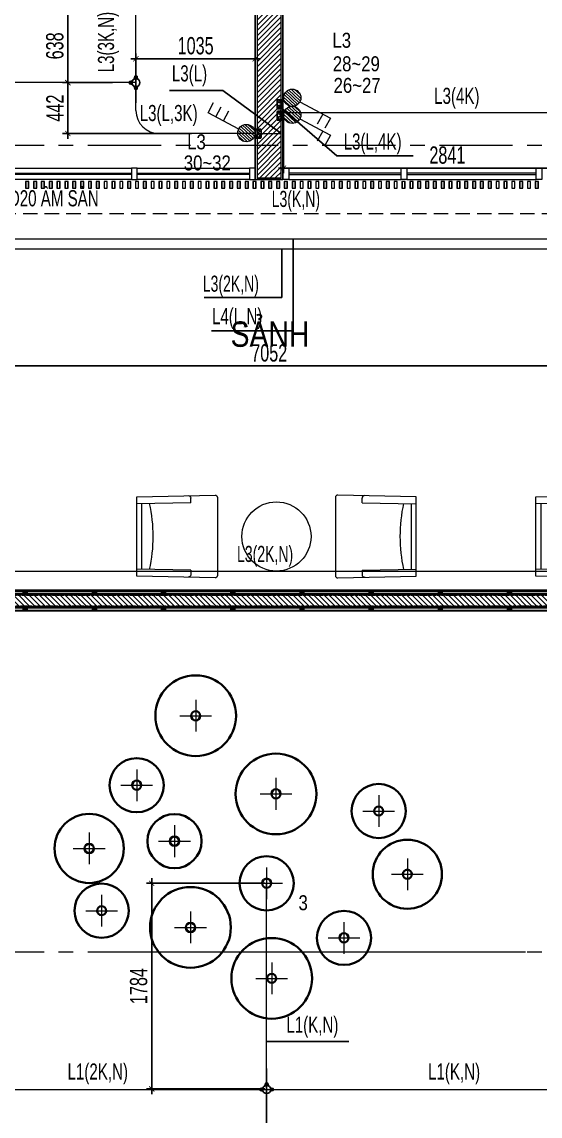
# Model space of a CAD drawing. Header units: millimetres. Extents: x -343543 to 400519, y -115663 to 104219.
# Drawn here: x -72811 to -68316, y -48426 to -38931 of the extents above; entities that cross this region are included whole.
import ezdxf
from ezdxf.xclip import XClip

# ---------------------------------------------------------------- set-up
doc = ezdxf.new("R2010")
doc.units = ezdxf.units.MM
doc.header["$XCLIPFRAME"] = 0
for name, pattern in [("$0$02'TUONG Xay$0$HIDDEN", [0.375, 0.25, -0.125]), ('HIDDEN2', [0.1875, 0.125, -0.0625]), ('XREF MAT BANG TUONG XAY$0$01.Xref _MB T2-Mai$0$HIDDEN', [9.525, 6.35, -3.175]), ('XREF MAT BANG TUONG XAY$0$CENTER', [50.8, 31.75, -6.35, 6.35, -6.35]), ('XREF MAT BANG TUONG XAY$0$HIDDEN', [0.375, 0.25, -0.125])]:
    doc.linetypes.add(name, pattern=pattern)
doc.layers.get('0').update_dxf_attribs({"color": 231, "lineweight": 0})
doc.layers.get('DefPoints').update_dxf_attribs({"color": 191})
for name, color, linetype in [('0-----E-Lighting', 2, 'Continuous'), ('Gen Điện', 6, 'Continuous'), ('INNO-GIOTHAI', 20, 'Continuous'), ('XREF MAT BANG TUONG XAY$0$A-FNSH', 8, 'Continuous'), ('XREF MAT BANG TUONG XAY$0$A-FURN', 8, 'Continuous'), ('XREF MAT BANG TUONG XAY$0$A-HIDD', 8, 'XREF MAT BANG TUONG XAY$0$HIDDEN'), ('XREF MAT BANG TUONG XAY$0$A-PATT', 8, 'Continuous'), ('đế âm', 1, 'Continuous'), ('ống ghen', 6, 'Continuous')]:
    doc.layers.add(name, color=color, linetype=linetype)
for name, color, linetype, lineweight in [('03. Xref_KyHieuChieuSang$0$1-INNO-E-Lighting', 3, 'Continuous', 5), ('A-PATT', 252, 'Continuous', 9), ('A-SYMBOLS', 10, 'Continuous', 13), ('A-TEXT-INFO', 50, 'Continuous', 35), ('ICC-Text', 3, 'Continuous', 25), ('SME-E-COND-LTG', 51, 'Continuous', 18), ('SME-E-LTG-DIM', 55, 'Continuous', 18), ('SME-E-LTG-NOTE', 54, 'Continuous', 18), ('SME-E-LTG-TEXT', 53, 'Continuous', 18), ('TEXT DIEN', 3, 'Continuous', 18), ('XREF MAT BANG TUONG XAY$0$$1$A-TEXT', 8, 'Continuous', 25), ('XREF MAT BANG TUONG XAY$0$01.Xref _MB T1$0$A-WALL-INT', 8, 'Continuous', 9), ('XREF MAT BANG TUONG XAY$0$01.Xref _MB T2-Mai$0$$0$A-DOOR', 8, 'Continuous', 9), ('XREF MAT BANG TUONG XAY$0$01.Xref _MB T2-Mai$0$A-HIDD', 8, 'XREF MAT BANG TUONG XAY$0$01.Xref _MB T2-Mai$0$HIDDEN', 9), ('XREF MAT BANG TUONG XAY$0$A-GRID', 8, 'XREF MAT BANG TUONG XAY$0$CENTER', 15), ('XREF MAT BANG TUONG XAY$0$A-WALL-INT', 8, 'Continuous', 9)]:
    doc.layers.add(name, color=color, linetype=linetype, lineweight=lineweight)
doc.styles.add('Arial', font='arial.ttf', dxfattribs={"width": 0.8})
doc.styles.add('ROMANS1', font='vntimeh.shx', dxfattribs={"width": 0.8, "bigfont": 'bigfont.shx'})
doc.styles.add('SM-DIMTEXT', font='SME.shx', dxfattribs={"width": 0.7})
doc.styles.add('SME-TEXT', font='sme.shx', dxfattribs={"width": 0.7})
doc.styles.add('XREF MAT BANG TUONG XAY$0$Arial', font='arial.ttf', dxfattribs={"width": 0.8})
doc.dimstyles.new('SDIM-75', dxfattribs={"dimscale": 75, "dimtxt": 2, "dimasz": 0.6, "dimexe": 0.6, "dimexo": 0.2, "dimgap": 0.5, "dimtad": 1, "dimdec": 0, "dimzin": 12, "dimtxsty": 'SM-DIMTEXT', "dimblk": 'ARCHTICK', "dimcen": 0.12, "dimdle": 0.6, "dimclrd": 7, "dimclre": 8, "dimadec": 0, "dimazin": 3, "dimtfac": 2, "dimtdec": 0, "dimtix": 1, "dimtmove": 1, "dimatfit": 3, "dimfxl": 1, "dimtzin": 0, "dimarcsym": 1})

# ---------------------------------------------------------------- blocks, each defined once
blk = doc.blocks.new('XREF MAT BANG TUONG XAY$0$xref_IKIGAI_Cot')
at = {"layer": 'XREF MAT BANG TUONG XAY$0$A-GRID', "color": 8, "ltscale": 20}
for points in [[(-2907.5, -40000), (42750, -40000)], [(-2907.5, -44000), (42750, -44000)], [(-2907.5, -47000), (42750, -47000)]]:
    blk.add_lwpolyline(points, dxfattribs=at)
blk = doc.blocks.new('XREF MAT BANG TUONG XAY$0$NDFGNBV')
at = {"layer": 'XREF MAT BANG TUONG XAY$0$01.Xref _MB T1$0$A-WALL-INT', "color": 8}
blk.add_lwpolyline([(-20, -10), (20, -10), (20, 10), (-20, 10)], close=True, dxfattribs=at)
for points in [[(-20, 10), (20, -10)], [(20, 10), (-20, -10)]]:
    blk.add_lwpolyline(points, dxfattribs=at)
blk = doc.blocks.new('XREF MAT BANG TUONG XAY$0$nnnbvnfg')
at = {"layer": 'XREF MAT BANG TUONG XAY$0$01.Xref _MB T1$0$A-WALL-INT', "color": 8}
for points in [[(-14, -30), (14, -30), (14, 30), (-14, 30)], [(-12, -28), (12, -28), (12, 28), (-12, 28)]]:
    blk.add_lwpolyline(points, close=True, dxfattribs=at)
blk = doc.blocks.new('*U259')
at = {"layer": 'XREF MAT BANG TUONG XAY$0$A-PATT'}
h = blk.add_hatch(dxfattribs=at)
h.set_pattern_fill('ANSI31', color=8, scale=10)
h.set_pattern_definition([(45, (45121.79, -11293.564), (-22.45064, 22.45064), [])])
h.paths.add_polyline_path([(-38.7, 47.5), (9636.3, 47.5), (9636.3, -162.5), (-38.7, -162.5)])
at = {"layer": 'XREF MAT BANG TUONG XAY$0$A-WALL-INT', "color": 8}
blk.add_lwpolyline([(-38.7, 47.5), (9636.3, 47.5), (9636.3, -162.5), (-38.7, -162.5)], close=True, dxfattribs=at)
blk = doc.blocks.new('*U261')
at = {"layer": 'XREF MAT BANG TUONG XAY$0$A-PATT'}
h = blk.add_hatch(dxfattribs=at)
h.set_pattern_fill('ANSI31', color=8, scale=10)
h.set_pattern_definition([(45, (43286.782, -11178.564), (-22.45064, 22.45064), [])])
h.paths.add_polyline_path([(-38.7, 47.5), (7801.3, 47.5), (7801.3, -47.5), (-38.7, -47.5)])
at = {"layer": 'XREF MAT BANG TUONG XAY$0$A-WALL-INT', "color": 8}
blk.add_lwpolyline([(-38.7, 47.5), (7801.3, 47.5), (7801.3, -47.5), (-38.7, -47.5)], close=True, dxfattribs=at)
blk = doc.blocks.new('XREF MAT BANG NOI THAT$0$YLD.Studio-05-90')
at = {"color": 8}
for p, q in [((-292.8, 231.4), (-284.3, 700)), ((291.6, 231.4), (284.2, 700)), ((-285, 658.6), (284.9, 658.6)), ((-292.8, 231.4), (-333.4, 231.4)), ((291.6, 231.4), (332.2, 231.4))]:
    blk.add_line(p, q, dxfattribs=at)
blk.add_lwpolyline([(-339.5, 0), (339.5, 0, 0.420818), (359.5, 20.4), (344.2, 700), (-344.3, 700), (-359.5, 20.4, 0.420818)], format="xyb", close=True, dxfattribs=at)
for centre, radius, start, end in [((0, 1879.6), 1319.6, 257.47248, 282.51524), ((-332.2, 253.5), 22.1, 178.8252, 267.01087), ((331, 253.5), 22.1, 272.98913, 1.1748)]:
    blk.add_arc(centre, radius, start, end, dxfattribs=at)
blk = doc.blocks.new('XREF MAT BANG NOI THAT')
at = {"color": 8}
blk.add_circle((20063.4, -43396.1), 300, dxfattribs=at)
at = {"color": 8, "xscale": -1.000000000000001, "rotation": 90}
for p in [(19551.8, -43396.1), (23014.4, -43396.1)]:
    blk.add_blockref('XREF MAT BANG NOI THAT$0$YLD.Studio-05-90', p, dxfattribs=at)
at = {"color": 8, "rotation": 270}
blk.add_blockref('XREF MAT BANG NOI THAT$0$YLD.Studio-05-90', (20574.9, -43396.1), dxfattribs=at)
blk = doc.blocks.new('01.Xref _MB T1')
at = {"layer": 'XREF MAT BANG TUONG XAY$0$01.Xref _MB T1$0$A-WALL-INT', "color": 8}
for points in [[(16064.9994, -43870.00001), (23934.99202, -43870.00001), (23934.99202, -43861.00001), (16064.9994, -43861.00001)], [(16064.9994, -44035.00001), (23934.99202, -44035.00001), (23934.99202, -44044.00001), (16064.9994, -44044.00001)]]:
    blk.add_lwpolyline(points, close=True, dxfattribs=at)
at = {"layer": 'XREF MAT BANG TUONG XAY$0$01.Xref _MB T2-Mai$0$$0$A-DOOR', "color": 8}
for points in [[(17684.99078, -40200.00001), (18804.99078, -40200.00001), (18804.99078, -40300.00001), (17684.99078, -40300.00001)], [(17684.99078, -40245.00001), (18804.99078, -40245.00001), (18804.99078, -40255.00001), (17684.99078, -40255.00001)], [(18804.99078, -40300.00001), (18854.99078, -40300.00001), (18854.99078, -40200.00001), (18804.99078, -40200.00001)], [(18854.99078, -40200.00001), (19829.99048, -40200.00001), (19829.99048, -40300.00001), (18854.99078, -40300.00001)], [(18854.99078, -40245.00001), (19829.99048, -40245.00001), (19829.99048, -40255.00001), (18854.99078, -40255.00001)], [(19829.99048, -40300.00001), (19879.99048, -40300.00001), (19879.99048, -40200.00001), (19829.99048, -40200.00001)], [(20169.99048, -40300.00001), (20119.99048, -40300.00001), (20119.99048, -40200.00001), (20169.99048, -40200.00001)], [(21144.99017, -40200.00001), (20169.99048, -40200.00001), (20169.99048, -40300.00001), (21144.99017, -40300.00001)], [(21144.99017, -40245.00001), (20169.99048, -40245.00001), (20169.99048, -40255.00001), (21144.99017, -40255.00001)], [(21194.99017, -40300.00001), (21144.99017, -40300.00001), (21144.99017, -40200.00001), (21194.99017, -40200.00001)], [(22314.99017, -40200.00001), (21194.99017, -40200.00001), (21194.99017, -40300.00001), (22314.99017, -40300.00001)], [(22314.99017, -40245.00001), (21194.99017, -40245.00001), (21194.99017, -40255.00001), (22314.99017, -40255.00001)], [(22364.99017, -40300.00001), (22314.99017, -40300.00001), (22314.99017, -40200.00001), (22364.99017, -40200.00001)]]:
    blk.add_lwpolyline(points, close=True, dxfattribs=at)
at = {"layer": 'XREF MAT BANG TUONG XAY$0$01.Xref _MB T2-Mai$0$A-HIDD', "color": 8, "ltscale": 500}
blk.add_lwpolyline([(0.00011, -47000.00005), (39999.99073, -47000.00005), (39999.99073, -30600.00246), (0.00011, -30600.00246)], close=True, dxfattribs=at)
at = {"layer": 'XREF MAT BANG TUONG XAY$0$A-FNSH', "color": 8}
blk.add_lwpolyline([(20119.99048, -40300.00001), (19879.99048, -40300.00001), (19879.99048, -30594.9999), (20119.99047, -30594.9999)], close=True, dxfattribs=at)
at = {"layer": 'XREF MAT BANG TUONG XAY$0$A-FURN', "color": 8}
blk.add_lwpolyline([(16064.9994, -44015.00001), (23934.99202, -44015.00001), (23934.99202, -43890.00001), (16064.9994, -43890.00001)], close=True, dxfattribs=at)
at = {"layer": 'XREF MAT BANG TUONG XAY$0$A-HIDD', "color": 8, "ltscale": 100}
blk.add_lwpolyline([(16079.9994, -44000.00001), (23919.99202, -44000.00001), (23919.99202, -43905.00001), (16079.9994, -43905.00001)], close=True, dxfattribs=at)
at = {"color": 8}
ref = blk.add_blockref('XREF MAT BANG TUONG XAY$0$xref_IKIGAI_Cot', (-0.00927, -0.00001), dxfattribs=at)
XClip(ref).set_block_clipping_path([(-5181.1494167775, -58156.1251844964), (44638.3275875031, -24933.2650512661)])
at = {"layer": 'XREF MAT BANG TUONG XAY$0$A-FURN', "color": 8, "xscale": -1, "rotation": 270}
blk.add_blockref('*U259', (20057.49048, -40246.30159), dxfattribs=at)
at = {"layer": 'XREF MAT BANG TUONG XAY$0$A-FURN', "color": 8}
for name, p in [('XREF MAT BANG TUONG XAY$0$nnnbvnfg', (17901.99078, -40345.00001)), ('XREF MAT BANG TUONG XAY$0$nnnbvnfg', (17969.99078, -40345.00001)), ('XREF MAT BANG TUONG XAY$0$nnnbvnfg', (18037.99078, -40345.00001)), ('XREF MAT BANG TUONG XAY$0$nnnbvnfg', (18105.99078, -40345.00001)), ('XREF MAT BANG TUONG XAY$0$nnnbvnfg', (18173.99078, -40345.00001)), ('XREF MAT BANG TUONG XAY$0$nnnbvnfg', (18241.99078, -40345.00001)), ('XREF MAT BANG TUONG XAY$0$nnnbvnfg', (18309.99078, -40345.00001)), ('XREF MAT BANG TUONG XAY$0$nnnbvnfg', (18377.99078, -40345.00001)), ('XREF MAT BANG TUONG XAY$0$nnnbvnfg', (18445.99078, -40345.00001)), ('XREF MAT BANG TUONG XAY$0$nnnbvnfg', (18513.99078, -40345.00001)), ('XREF MAT BANG TUONG XAY$0$nnnbvnfg', (18581.99078, -40345.00001)), ('XREF MAT BANG TUONG XAY$0$nnnbvnfg', (18649.99078, -40345.00001)), ('XREF MAT BANG TUONG XAY$0$nnnbvnfg', (18717.99078, -40345.00001)), ('XREF MAT BANG TUONG XAY$0$nnnbvnfg', (18785.99078, -40345.00001)), ('XREF MAT BANG TUONG XAY$0$nnnbvnfg', (18853.99078, -40345.00001)), ('XREF MAT BANG TUONG XAY$0$nnnbvnfg', (18921.99078, -40345.00001)), ('XREF MAT BANG TUONG XAY$0$nnnbvnfg', (18989.99078, -40345.00001)), ('XREF MAT BANG TUONG XAY$0$nnnbvnfg', (19057.99078, -40345.00001)), ('XREF MAT BANG TUONG XAY$0$nnnbvnfg', (19125.99078, -40345.00001)), ('XREF MAT BANG TUONG XAY$0$nnnbvnfg', (19193.99078, -40345.00001)), ('XREF MAT BANG TUONG XAY$0$nnnbvnfg', (19261.99078, -40345.00001)), ('XREF MAT BANG TUONG XAY$0$nnnbvnfg', (19329.99078, -40345.00001)), ('XREF MAT BANG TUONG XAY$0$nnnbvnfg', (19397.99078, -40345.00001)), ('XREF MAT BANG TUONG XAY$0$nnnbvnfg', (19465.99078, -40345.00001)), ('XREF MAT BANG TUONG XAY$0$nnnbvnfg', (19533.99078, -40345.00001)), ('XREF MAT BANG TUONG XAY$0$nnnbvnfg', (19533.99078, -40345.00001)), ('XREF MAT BANG TUONG XAY$0$nnnbvnfg', (19601.99078, -40345.00001)), ('XREF MAT BANG TUONG XAY$0$nnnbvnfg', (19669.99078, -40345.00001)), ('XREF MAT BANG TUONG XAY$0$nnnbvnfg', (19737.99078, -40345.00001)), ('XREF MAT BANG TUONG XAY$0$nnnbvnfg', (19805.99078, -40345.00001)), ('XREF MAT BANG TUONG XAY$0$nnnbvnfg', (19873.99078, -40345.00001)), ('XREF MAT BANG TUONG XAY$0$nnnbvnfg', (19941.99078, -40345.00001)), ('XREF MAT BANG TUONG XAY$0$nnnbvnfg', (20009.99078, -40345.00001)), ('XREF MAT BANG TUONG XAY$0$nnnbvnfg', (20077.99078, -40345.00001)), ('XREF MAT BANG TUONG XAY$0$nnnbvnfg', (20145.99078, -40345.00001)), ('XREF MAT BANG TUONG XAY$0$nnnbvnfg', (20213.99078, -40345.00001)), ('XREF MAT BANG TUONG XAY$0$nnnbvnfg', (20281.99078, -40345.00001)), ('XREF MAT BANG TUONG XAY$0$nnnbvnfg', (20349.99078, -40345.00001)), ('XREF MAT BANG TUONG XAY$0$nnnbvnfg', (20417.99078, -40345.00001)), ('XREF MAT BANG TUONG XAY$0$nnnbvnfg', (20485.99078, -40345.00001)), ('XREF MAT BANG TUONG XAY$0$nnnbvnfg', (20553.99078, -40345.00001)), ('XREF MAT BANG TUONG XAY$0$nnnbvnfg', (20621.99078, -40345.00001)), ('XREF MAT BANG TUONG XAY$0$nnnbvnfg', (20689.99078, -40345.00001)), ('XREF MAT BANG TUONG XAY$0$nnnbvnfg', (20757.99078, -40345.00001)), ('XREF MAT BANG TUONG XAY$0$nnnbvnfg', (20825.99078, -40345.00001)), ('XREF MAT BANG TUONG XAY$0$nnnbvnfg', (20893.99078, -40345.00001)), ('XREF MAT BANG TUONG XAY$0$nnnbvnfg', (20961.99078, -40345.00001)), ('XREF MAT BANG TUONG XAY$0$nnnbvnfg', (21029.99078, -40345.00001)), ('XREF MAT BANG TUONG XAY$0$nnnbvnfg', (21097.99078, -40345.00001)), ('XREF MAT BANG TUONG XAY$0$nnnbvnfg', (21165.99078, -40345.00001)), ('XREF MAT BANG TUONG XAY$0$nnnbvnfg', (21233.99078, -40345.00001)), ('XREF MAT BANG TUONG XAY$0$nnnbvnfg', (21301.99078, -40345.00001)), ('XREF MAT BANG TUONG XAY$0$nnnbvnfg', (21301.99078, -40345.00001)), ('XREF MAT BANG TUONG XAY$0$nnnbvnfg', (21369.99078, -40345.00001)), ('XREF MAT BANG TUONG XAY$0$nnnbvnfg', (21437.99078, -40345.00001)), ('XREF MAT BANG TUONG XAY$0$nnnbvnfg', (21505.99078, -40345.00001)), ('XREF MAT BANG TUONG XAY$0$nnnbvnfg', (21573.99078, -40345.00001)), ('XREF MAT BANG TUONG XAY$0$nnnbvnfg', (21641.99078, -40345.00001)), ('XREF MAT BANG TUONG XAY$0$nnnbvnfg', (21709.99078, -40345.00001)), ('XREF MAT BANG TUONG XAY$0$nnnbvnfg', (21777.99078, -40345.00001)), ('XREF MAT BANG TUONG XAY$0$nnnbvnfg', (21845.99078, -40345.00001)), ('XREF MAT BANG TUONG XAY$0$nnnbvnfg', (21913.99078, -40345.00001)), ('XREF MAT BANG TUONG XAY$0$nnnbvnfg', (21981.99078, -40345.00001)), ('XREF MAT BANG TUONG XAY$0$nnnbvnfg', (22049.99078, -40345.00001)), ('XREF MAT BANG TUONG XAY$0$nnnbvnfg', (22117.99078, -40345.00001)), ('XREF MAT BANG TUONG XAY$0$nnnbvnfg', (22185.99078, -40345.00001)), ('XREF MAT BANG TUONG XAY$0$nnnbvnfg', (22253.99078, -40345.00001)), ('XREF MAT BANG TUONG XAY$0$nnnbvnfg', (22321.99078, -40345.00001)), ('XREF MAT BANG TUONG XAY$0$NDFGNBV', (17884.9994, -43880.00001)), ('XREF MAT BANG TUONG XAY$0$NDFGNBV', (18484.9994, -43880.00001)), ('XREF MAT BANG TUONG XAY$0$NDFGNBV', (19084.9994, -43880.00001)), ('XREF MAT BANG TUONG XAY$0$NDFGNBV', (19684.9994, -43880.00001)), ('XREF MAT BANG TUONG XAY$0$NDFGNBV', (20284.9994, -43880.00001)), ('XREF MAT BANG TUONG XAY$0$NDFGNBV', (20884.9994, -43880.00001)), ('XREF MAT BANG TUONG XAY$0$NDFGNBV', (21484.9994, -43880.00001)), ('XREF MAT BANG TUONG XAY$0$NDFGNBV', (22084.9994, -43880.00001)), ('XREF MAT BANG TUONG XAY$0$NDFGNBV', (17884.9994, -44025.00001)), ('XREF MAT BANG TUONG XAY$0$NDFGNBV', (18484.9994, -44025.00001)), ('XREF MAT BANG TUONG XAY$0$NDFGNBV', (19084.9994, -44025.00001)), ('XREF MAT BANG TUONG XAY$0$NDFGNBV', (19684.9994, -44025.00001)), ('XREF MAT BANG TUONG XAY$0$NDFGNBV', (20284.9994, -44025.00001)), ('XREF MAT BANG TUONG XAY$0$NDFGNBV', (20884.9994, -44025.00001)), ('XREF MAT BANG TUONG XAY$0$NDFGNBV', (21484.9994, -44025.00001)), ('XREF MAT BANG TUONG XAY$0$NDFGNBV', (22084.9994, -44025.00001))]:
    blk.add_blockref(name, p, dxfattribs=at)
at = {"layer": 'XREF MAT BANG TUONG XAY$0$A-FURN', "color": 8, "xscale": -1}
blk.add_blockref('*U261', (23881.29371, -43952.50001), dxfattribs=at)
at = {"layer": 'XREF MAT BANG TUONG XAY$0$$1$A-TEXT', "color": 8, "style": 'XREF MAT BANG TUONG XAY$0$Arial', "width": 0.8}
blk.add_text('SẢNH', height=220, dxfattribs=at).set_placement((19665.99568, -41750.49855))
at = {"layer": 'A-PATT', "color": 8}
blk.add_blockref('XREF MAT BANG NOI THAT', (0, 0), dxfattribs=at)
blk = doc.blocks.new('DenChumSanh')
at = {"layer": 'A-PATT'}
for p, q in [((19363.2, -44814), (19363.2, -45089.6)), ((19225.4, -44951.8), (19501, -44951.8)), ((18851.4, -45416.7), (18851.4, -45692.2)), ((18713.6, -45554.4), (18989.2, -45554.4)), ((20059.6, -45491.8), (20059.6, -45767.4)), ((19921.8, -45629.6), (20197.4, -45629.6)), ((20950.5, -45640.4), (20950.5, -45916)), ((20812.7, -45778.2), (21088.3, -45778.2)), ((19179.4, -45901.9), (19179.4, -46177.5)), ((18439.2, -45965.3), (18439.2, -46240.8)), ((19041.6, -46039.7), (19317.2, -46039.7)), ((18301.4, -46103), (18576.9, -46103)), ((21199, -46189.3), (21199, -46464.9)), ((19978.7, -46267.4), (19978.7, -46542.9)), ((21061.2, -46327.1), (21336.7, -46327.1)), ((19840.9, -46405.1), (20116.5, -46405.1)), ((18547.2, -46505.6), (18547.2, -46781.2)), ((18409.4, -46643.4), (18684.9, -46643.4)), ((19317.9, -46650.6), (19317.9, -46926.2)), ((19180.2, -46788.4), (19455.7, -46788.4)), ((20649.4, -46741.5), (20649.4, -47017.1)), ((20511.6, -46879.3), (20787.2, -46879.3)), ((20022.3, -47092.6), (20022.3, -47368.2)), ((19884.5, -47230.4), (20160, -47230.4))]:
    blk.add_line(p, q, dxfattribs=at)
at = {"layer": 'A-TEXT-INFO'}
for centre, radius in [((19363.2, -44951.8), 350), ((19363.2, -44951.8), 40), ((20059.6, -45629.6), 350), ((18851.4, -45554.4), 235), ((18851.4, -45554.4), 40), ((20950.5, -45778.2), 235), ((20059.6, -45629.6), 40), ((20950.5, -45778.2), 40), ((18439.2, -46103), 300), ((19179.4, -46039.7), 235), ((19179.4, -46039.7), 40), ((21199, -46327.1), 300), ((18439.2, -46103), 40), ((19978.7, -46405.1), 235), ((21199, -46327.1), 40), ((18547.2, -46643.4), 235), ((19978.7, -46405.1), 40), ((19317.9, -46788.4), 350), ((18547.2, -46643.4), 40), ((20649.4, -46879.3), 235), ((19317.9, -46788.4), 40), ((20022.3, -47230.4), 350), ((20649.4, -46879.3), 40), ((20022.3, -47230.4), 40)]:
    blk.add_circle(centre, radius, dxfattribs=at)
blk = doc.blocks.new('A$C0707c3b3')
at = {"layer": 'A-TEXT-INFO'}
blk.add_blockref('DenChumSanh', (-31455, 30750), dxfattribs=at)
blk = doc.blocks.new('*X84')
at = {"color": 0}
for p, q in [((10925.4, 54067.7), (11007.3, 54149.6)), ((10928.4, 54097.2), (10977.8, 54146.6)), ((10930.6, 54046.5), (11028.5, 54144.4)), ((10940.3, 54029.6), (11045.4, 54134.7)), ((10953.4, 54016.2), (11058.8, 54121.6)), ((10970, 54006.3), (11068.7, 54105)), ((10990.8, 54000.6), (11074.4, 54084.2)), ((11019.3, 54002.5), (11072.5, 54055.7))]:
    blk.add_line(p, q, dxfattribs=at)
blk = doc.blocks.new('*U89')
at = {"layer": '03. Xref_KyHieuChieuSang$0$1-INNO-E-Lighting', "color": 2}
for p, q in [((36, 62.4), (180, 311.8)), ((180, 311.8), (263.1, 263.8)), ((108, 187.1), (191.1, 139.1)), ((144, 249.4), (227.1, 201.4))]:
    blk.add_line(p, q, dxfattribs=at)
blk.add_circle((0, 0), 72, dxfattribs=at)
at = {"layer": '03. Xref_KyHieuChieuSang$0$1-INNO-E-Lighting', "color": 2, "xscale": 0.9600000000064028, "yscale": 0.9600000000064028, "zscale": 0.9600000000064028}
blk.add_blockref('*X84', (-10560, -51912), dxfattribs=at)
blk = doc.blocks.new('*X86')
at = {"color": 0}
for p, q in [((10925.4, 54067.7), (11007.3, 54149.6)), ((10928.4, 54097.2), (10977.8, 54146.6)), ((10930.6, 54046.5), (11028.5, 54144.4)), ((10940.3, 54029.6), (11045.4, 54134.7)), ((10953.4, 54016.2), (11058.8, 54121.6)), ((10970, 54006.3), (11068.7, 54105)), ((10990.8, 54000.6), (11074.4, 54084.2)), ((11019.3, 54002.5), (11072.5, 54055.7))]:
    blk.add_line(p, q, dxfattribs=at)
blk = doc.blocks.new('*U88')
at = {"layer": '03. Xref_KyHieuChieuSang$0$1-INNO-E-Lighting', "color": 2}
for p, q in [((36, 62.4), (180, 311.8)), ((180, 311.8), (263.1, 263.8)), ((144, 249.4), (227.1, 201.4))]:
    blk.add_line(p, q, dxfattribs=at)
blk.add_circle((0, 0), 72, dxfattribs=at)
at = {"layer": '03. Xref_KyHieuChieuSang$0$1-INNO-E-Lighting', "color": 2, "xscale": 0.9600000000064028, "yscale": 0.9600000000064028, "zscale": 0.9600000000064028}
blk.add_blockref('*X86', (-10560, -51912), dxfattribs=at)
blk = doc.blocks.new('đế âm 78')
at = {"layer": 'Gen Điện', "ltscale": 30}
blk.add_lwpolyline([(5501258.1, -3862344.9), (5501258.1, -3862422.9), (5501303.1, -3862422.9, 0.414214), (5501308.1, -3862417.9), (5501308.1, -3862349.9, 0.414214), (5501303.1, -3862344.9), (5501258.1, -3862344.9)], format="xyb", dxfattribs=at)
blk.add_lwpolyline([(5501261.1, -3862344.9), (5501261.1, -3862422.9)], dxfattribs=at)
for centre, radius in [((5501284.6, -3862402.9), 12.5), ((5501284.6, -3862362.9), 10)]:
    blk.add_circle(centre, radius, dxfattribs=at)
blk = doc.blocks.new('c3-20')
at = {"layer": 'ống ghen', "ltscale": 30}
for points in [[(5338959.8, -3869072.3), (5338964.6, -3869054)], [(5338989.3, -3869072.3), (5338984.6, -3869054)], [(5338942.8, -3869089.3), (5338924.6, -3869094)], [(5338942.8, -3869118.8), (5338924.6, -3869114)], [(5339006.3, -3869089.3), (5339024.6, -3869094)], [(5339006.3, -3869118.8), (5339024.6, -3869114)]]:
    blk.add_lwpolyline(points, dxfattribs=at)
for points in [[(5338984.6, -3869070.5), (5338984.6, -3869048), (5338964.6, -3869048), (5338964.6, -3869070.5)], [(5338975.1, -3869069), (5338975.1, -3869057), (5338974, -3869057), (5338974, -3869069)], [(5338941, -3869094), (5338918.6, -3869094), (5338918.6, -3869114), (5338941, -3869114)], [(5338939.6, -3869103.5), (5338927.5, -3869103.5), (5338927.5, -3869104.6), (5338939.6, -3869104.6)], [(5339008.1, -3869094), (5339030.6, -3869094), (5339030.6, -3869114), (5339008.1, -3869114)], [(5339009.6, -3869103.5), (5339021.6, -3869103.5), (5339021.6, -3869104.6), (5339009.6, -3869104.6)]]:
    blk.add_lwpolyline(points, close=True, dxfattribs=at)
blk.add_circle((5338974.6, -3869104), 35, dxfattribs=at)
at = {"layer": 'TEXT DIEN', "ltscale": 30, "style": 'ROMANS1'}
blk.add_text('D20', height=15, dxfattribs=at).set_placement((5338954.5, -3869111.3))
blk = doc.blocks.new('_ArchTick')
at = {"color": 0, "linetype": 'ByBlock', "const_width": 0.15}
blk.add_lwpolyline([(-0.5, -0.5), (0.5, 0.5)], dxfattribs=at)
blk = doc.blocks.new('*D1675')
at = {"layer": 'DefPoints', "color": 0, "linetype": 'Continuous', "ltscale": 1000, "transparency": 16777216}
for p in [(-71821.5, -39251.1), (-71821.5, -39648.5), (-70786.5, -39770.6)]:
    blk.add_point(p, dxfattribs=at)
at = {"layer": 'SME-E-LTG-DIM', "color": 8, "linetype": 'Continuous', "lineweight": -2, "ltscale": 1000, "transparency": 16777216}
for p, q in [((-71821.5, -39633.5), (-71821.5, -39206.1)), ((-70786.5, -39755.6), (-70786.5, -39206.1))]:
    blk.add_line(p, q, dxfattribs=at)
at = {"layer": 'SME-E-LTG-DIM', "color": 7, "linetype": 'Continuous', "lineweight": -2, "ltscale": 1000, "transparency": 16777216}
blk.add_line((-70741.5, -39251.1), (-71866.5, -39251.1), dxfattribs=at)
at = {"layer": 'SME-E-LTG-DIM', "color": 7, "linetype": 'Continuous', "lineweight": -2, "ltscale": 1000, "transparency": 16777216, "xscale": 45, "yscale": 45, "zscale": 45, "rotation": 180}
blk.add_blockref('_ArchTick', (-71821.5, -39251.1), dxfattribs=at)
at = {"layer": 'SME-E-LTG-DIM', "color": 7, "linetype": 'Continuous', "lineweight": -2, "ltscale": 1000, "transparency": 16777216, "xscale": 45, "yscale": 45, "zscale": 45}
blk.add_blockref('_ArchTick', (-70786.5, -39251.1), dxfattribs=at)
at = {"layer": 'SME-E-LTG-DIM', "color": 0, "linetype": 'Continuous', "ltscale": 1000, "transparency": 16777216, "insert": (-71304, -39138.6), "char_height": 150, "attachment_point": 5, "style": 'SM-DIMTEXT'}
blk.add_mtext('1035', dxfattribs=at)
blk = doc.blocks.new('*D1676')
at = {"layer": 'DefPoints', "color": 0, "linetype": 'Continuous', "ltscale": 1000, "transparency": 16777216}
for p in [(-72412.3, -39458.4), (-72008.8, -39458.4), (-71323.9, -39900)]:
    blk.add_point(p, dxfattribs=at)
at = {"layer": 'SME-E-LTG-DIM', "color": 8, "linetype": 'Continuous', "lineweight": -2, "ltscale": 1000, "transparency": 16777216}
for p, q in [((-72023.8, -39458.4), (-72457.3, -39458.4)), ((-71338.9, -39900), (-72457.3, -39900))]:
    blk.add_line(p, q, dxfattribs=at)
at = {"layer": 'SME-E-LTG-DIM', "color": 7, "linetype": 'Continuous', "lineweight": -2, "ltscale": 1000, "transparency": 16777216}
blk.add_line((-72412.3, -39945), (-72412.3, -39413.4), dxfattribs=at)
at = {"layer": 'SME-E-LTG-DIM', "color": 7, "linetype": 'Continuous', "lineweight": -2, "ltscale": 1000, "transparency": 16777216, "xscale": 45, "yscale": 45, "zscale": 45}
for p, rotation in [((-72412.3, -39458.4), 90), ((-72412.3, -39900), 270)]:
    blk.add_blockref('_ArchTick', p, dxfattribs=dict(at, rotation=rotation))
at = {"layer": 'SME-E-LTG-DIM', "color": 0, "linetype": 'Continuous', "ltscale": 1000, "transparency": 16777216, "insert": (-72524.8, -39679.2), "char_height": 150, "attachment_point": 5, "rotation": 90, "style": 'SM-DIMTEXT'}
blk.add_mtext('442', dxfattribs=at)
blk = doc.blocks.new('*D1677')
at = {"layer": 'DefPoints', "color": 0, "linetype": 'Continuous', "ltscale": 1000, "transparency": 16777216}
for p in [(-72412.3, -38820), (-71393, -38820), (-72008.8, -39458.4)]:
    blk.add_point(p, dxfattribs=at)
at = {"layer": 'SME-E-LTG-DIM', "color": 8, "linetype": 'Continuous', "lineweight": -2, "ltscale": 1000, "transparency": 16777216}
for p, q in [((-71408, -38820), (-72457.3, -38820)), ((-72023.8, -39458.4), (-72457.3, -39458.4))]:
    blk.add_line(p, q, dxfattribs=at)
at = {"layer": 'SME-E-LTG-DIM', "color": 7, "linetype": 'Continuous', "lineweight": -2, "ltscale": 1000, "transparency": 16777216}
blk.add_line((-72412.3, -39503.4), (-72412.3, -38775), dxfattribs=at)
at = {"layer": 'SME-E-LTG-DIM', "color": 7, "linetype": 'Continuous', "lineweight": -2, "ltscale": 1000, "transparency": 16777216, "xscale": 45, "yscale": 45, "zscale": 45}
for p, rotation in [((-72412.3, -38820), 90), ((-72412.3, -39458.4), 270)]:
    blk.add_blockref('_ArchTick', p, dxfattribs=dict(at, rotation=rotation))
at = {"layer": 'SME-E-LTG-DIM', "color": 0, "linetype": 'Continuous', "ltscale": 1000, "transparency": 16777216, "insert": (-72524.8, -39139.2), "char_height": 150, "attachment_point": 5, "rotation": 90, "style": 'SM-DIMTEXT'}
blk.add_mtext('638', dxfattribs=at)
blk = doc.blocks.new('*D1686')
at = {"layer": 'DefPoints', "color": 0, "linetype": 'Continuous', "ltscale": 1000, "transparency": 16777216}
for p in [(-70541, -39730.9), (-67700.1, -39730.9), (-67700.1, -40200)]:
    blk.add_point(p, dxfattribs=at)
at = {"layer": 'SME-E-LTG-DIM', "color": 8, "linetype": 'Continuous', "lineweight": -2, "ltscale": 1000, "transparency": 16777216}
for p, q in [((-70541, -39745.9), (-70541, -40245)), ((-67700.1, -39745.9), (-67700.1, -40245))]:
    blk.add_line(p, q, dxfattribs=at)
at = {"layer": 'SME-E-LTG-DIM', "color": 7, "linetype": 'Continuous', "lineweight": -2, "ltscale": 1000, "transparency": 16777216}
blk.add_line((-70586, -40200), (-67655.1, -40200), dxfattribs=at)
at = {"layer": 'SME-E-LTG-DIM', "color": 7, "linetype": 'Continuous', "lineweight": -2, "ltscale": 1000, "transparency": 16777216, "xscale": 45, "yscale": 45, "zscale": 45, "rotation": 180}
blk.add_blockref('_ArchTick', (-70541, -40200), dxfattribs=at)
at = {"layer": 'SME-E-LTG-DIM', "color": 7, "linetype": 'Continuous', "lineweight": -2, "ltscale": 1000, "transparency": 16777216, "xscale": 45, "yscale": 45, "zscale": 45}
blk.add_blockref('_ArchTick', (-67700.1, -40200), dxfattribs=at)
at = {"layer": 'SME-E-LTG-DIM', "color": 0, "linetype": 'Continuous', "ltscale": 1000, "transparency": 16777216, "insert": (-69120.5, -40087.5), "char_height": 150, "attachment_point": 5, "style": 'SM-DIMTEXT'}
blk.add_mtext('2841', dxfattribs=at)
blk = doc.blocks.new('*D1714')
at = {"layer": 'DefPoints', "color": 0, "linetype": 'Continuous', "ltscale": 1000, "transparency": 16777216}
for p in [(-74191.5, -40596.6), (-67139.7, -40596.6), (-67139.7, -41916.7)]:
    blk.add_point(p, dxfattribs=at)
at = {"layer": 'SME-E-LTG-DIM', "color": 8, "linetype": 'Continuous', "lineweight": -2, "ltscale": 1000, "transparency": 16777216}
for p, q in [((-74191.5, -40611.6), (-74191.5, -41961.7)), ((-67139.7, -40611.6), (-67139.7, -41961.7))]:
    blk.add_line(p, q, dxfattribs=at)
at = {"layer": 'SME-E-LTG-DIM', "color": 7, "linetype": 'Continuous', "lineweight": -2, "ltscale": 1000, "transparency": 16777216}
blk.add_line((-74236.5, -41916.7), (-67094.7, -41916.7), dxfattribs=at)
at = {"layer": 'SME-E-LTG-DIM', "color": 7, "linetype": 'Continuous', "lineweight": -2, "ltscale": 1000, "transparency": 16777216, "xscale": 45, "yscale": 45, "zscale": 45, "rotation": 180}
blk.add_blockref('_ArchTick', (-74191.5, -41916.7), dxfattribs=at)
at = {"layer": 'SME-E-LTG-DIM', "color": 7, "linetype": 'Continuous', "lineweight": -2, "ltscale": 1000, "transparency": 16777216, "xscale": 45, "yscale": 45, "zscale": 45}
blk.add_blockref('_ArchTick', (-67139.7, -41916.7), dxfattribs=at)
at = {"layer": 'SME-E-LTG-DIM', "color": 0, "linetype": 'Continuous', "ltscale": 1000, "transparency": 16777216, "insert": (-70665.6, -41804.2), "char_height": 150, "attachment_point": 5, "style": 'SM-DIMTEXT'}
blk.add_mtext('7052', dxfattribs=at)
blk = doc.blocks.new('*D1734')
at = {"layer": 'DefPoints', "color": 0, "linetype": 'Continuous', "ltscale": 1000, "transparency": 16777216}
for p in [(-70687.9, -47998.8), (-73576.5, -49420), (-70687.9, -49926.2)]:
    blk.add_point(p, dxfattribs=at)
at = {"layer": 'SME-E-LTG-DIM', "color": 8, "linetype": 'Continuous', "lineweight": -2, "ltscale": 1000, "transparency": 16777216}
for p, q in [((-70687.9, -48013.8), (-70687.9, -49971.2)), ((-73576.5, -49435), (-73576.5, -49971.2))]:
    blk.add_line(p, q, dxfattribs=at)
at = {"layer": 'SME-E-LTG-DIM', "color": 7, "linetype": 'Continuous', "lineweight": -2, "ltscale": 1000, "transparency": 16777216}
blk.add_line((-73621.5, -49926.2), (-70642.9, -49926.2), dxfattribs=at)
at = {"layer": 'SME-E-LTG-DIM', "color": 7, "linetype": 'Continuous', "lineweight": -2, "ltscale": 1000, "transparency": 16777216, "xscale": 45, "yscale": 45, "zscale": 45, "rotation": 180}
blk.add_blockref('_ArchTick', (-73576.5, -49926.2), dxfattribs=at)
at = {"layer": 'SME-E-LTG-DIM', "color": 7, "linetype": 'Continuous', "lineweight": -2, "ltscale": 1000, "transparency": 16777216, "xscale": 45, "yscale": 45, "zscale": 45}
blk.add_blockref('_ArchTick', (-70687.9, -49926.2), dxfattribs=at)
at = {"layer": 'SME-E-LTG-DIM', "color": 0, "linetype": 'Continuous', "ltscale": 1000, "transparency": 16777216, "insert": (-72132.2, -49813.7), "char_height": 150, "attachment_point": 5, "style": 'SM-DIMTEXT'}
blk.add_mtext('2889', dxfattribs=at)
blk = doc.blocks.new('*D1735')
at = {"layer": 'DefPoints', "color": 0, "linetype": 'Continuous', "ltscale": 1000, "transparency": 16777216}
for p in [(-70687.9, -47998.8), (-67756.5, -48925.8), (-67756.5, -49926.2)]:
    blk.add_point(p, dxfattribs=at)
at = {"layer": 'SME-E-LTG-DIM', "color": 8, "linetype": 'Continuous', "lineweight": -2, "ltscale": 1000, "transparency": 16777216}
for p, q in [((-70687.9, -48013.8), (-70687.9, -49971.2)), ((-67756.5, -48940.8), (-67756.5, -49971.2))]:
    blk.add_line(p, q, dxfattribs=at)
at = {"layer": 'SME-E-LTG-DIM', "color": 7, "linetype": 'Continuous', "lineweight": -2, "ltscale": 1000, "transparency": 16777216}
blk.add_line((-70732.9, -49926.2), (-67711.5, -49926.2), dxfattribs=at)
at = {"layer": 'SME-E-LTG-DIM', "color": 7, "linetype": 'Continuous', "lineweight": -2, "ltscale": 1000, "transparency": 16777216, "xscale": 45, "yscale": 45, "zscale": 45, "rotation": 180}
blk.add_blockref('_ArchTick', (-70687.9, -49926.2), dxfattribs=at)
at = {"layer": 'SME-E-LTG-DIM', "color": 7, "linetype": 'Continuous', "lineweight": -2, "ltscale": 1000, "transparency": 16777216, "xscale": 45, "yscale": 45, "zscale": 45}
blk.add_blockref('_ArchTick', (-67756.5, -49926.2), dxfattribs=at)
at = {"layer": 'SME-E-LTG-DIM', "color": 0, "linetype": 'Continuous', "ltscale": 1000, "transparency": 16777216, "insert": (-69222.2, -49813.7), "char_height": 150, "attachment_point": 5, "style": 'SM-DIMTEXT'}
blk.add_mtext('2931', dxfattribs=at)
blk = doc.blocks.new('*D1753')
at = {"layer": 'DefPoints', "color": 0, "linetype": 'Continuous', "ltscale": 1000, "transparency": 16777216}
for p in [(-71685, -46405.1), (-70687.9, -46405.1), (-70687.9, -48189.5)]:
    blk.add_point(p, dxfattribs=at)
at = {"layer": 'SME-E-LTG-DIM', "color": 8, "linetype": 'Continuous', "lineweight": -2, "ltscale": 1000, "transparency": 16777216}
for p, q in [((-70702.9, -46405.1), (-71730, -46405.1)), ((-70702.9, -48189.5), (-71730, -48189.5))]:
    blk.add_line(p, q, dxfattribs=at)
at = {"layer": 'SME-E-LTG-DIM', "color": 7, "linetype": 'Continuous', "lineweight": -2, "ltscale": 1000, "transparency": 16777216}
blk.add_line((-71685, -48234.5), (-71685, -46360.1), dxfattribs=at)
at = {"layer": 'SME-E-LTG-DIM', "color": 7, "linetype": 'Continuous', "lineweight": -2, "ltscale": 1000, "transparency": 16777216, "xscale": 45, "yscale": 45, "zscale": 45}
for p, rotation in [((-71685, -46405.1), 90), ((-71685, -48189.5), 270)]:
    blk.add_blockref('_ArchTick', p, dxfattribs=dict(at, rotation=rotation))
at = {"layer": 'SME-E-LTG-DIM', "color": 0, "linetype": 'Continuous', "ltscale": 1000, "transparency": 16777216, "insert": (-71797.5, -47297.3), "char_height": 150, "attachment_point": 5, "rotation": 90, "style": 'SM-DIMTEXT'}
blk.add_mtext('1784', dxfattribs=at)

msp = doc.modelspace()

# ---------------------------------------------------------------- block references
at = {"layer": 'A-SYMBOLS'}
msp.add_blockref('01.Xref _MB T1', (-90666.5, 0), dxfattribs=at)

# ---------------------------------------------------------------- next in the draw order: linework, layer by layer
at = {"layer": 'SME-E-COND-LTG', "color": 3, "linetype": 'Continuous', "ltscale": 1000}
for p, q in [((-71821.5, -39700), (-71821.5, -31180.4)), ((-71821.5, -39458.4), (-80838.2, -39458.4)), ((-67711.5, -39720), (-70546.5, -39720)), ((-70783.5, -39900), (-71621.5, -39900)), ((-65126.4, -40815), (-80919.6, -40815)), ((-81411.5, -40900), (-59971.6, -40900)), ((-70687.9, -48189.5), (-70687.9, -46405.1))]:
    msp.add_line(p, q, dxfattribs=at)
at = {"layer": 'SME-E-COND-LTG', "color": 1, "linetype": 'Continuous', "ltscale": 1000}
for p, q in [((-70561.5, -39900), (-70561.5, -39637.8)), ((-70761.6, -39900), (-70561.5, -39900))]:
    msp.add_line(p, q, dxfattribs=at)
at = {"layer": 'SME-E-COND-LTG', "color": 3, "linetype": 'HIDDEN2', "ltscale": 1000}
msp.add_line((-63113.4, -40596.6), (-82066.5, -40596.6), dxfattribs=at)
at = {"layer": 'SME-E-COND-LTG', "color": 3, "linetype": 'Continuous', "ltscale": 1000}
for points in [[(-61411.6, -43700), (-79921.5, -43700), (-79921.5, -40900)], [(-80821.5, -48194.8), (-60511.6, -48194.8)]]:
    msp.add_lwpolyline(points, dxfattribs=at)
msp.add_arc((-71621.5, -39700), 200, 180, 270, dxfattribs=at)

# ---------------------------------------------------------------- next in the draw order: block references
at = {"layer": '0-----E-Lighting', "xscale": 1.041666666660155, "yscale": 1.041666666660155, "zscale": 1.041666666660155}
for name, p, rotation in [('*U88', (-70466.3, -39589.7), 271.9226023340105), ('*U89', (-70864, -39896.1), 91.92260233401058), ('*U88', (-70466.3, -39737.6), 271.9226023340105)]:
    msp.add_blockref(name, p, dxfattribs=dict(at, rotation=rotation))
at = {"layer": 'INNO-GIOTHAI'}
msp.add_blockref('A$C0707c3b3', (-59211.5, -30750), dxfattribs=at)
at = {"layer": 'TEXT DIEN', "ltscale": 30, "rotation": 90.00000000081978}
msp.add_blockref('c3-20', (-3940925.6, -5378433), dxfattribs=at)
at = {"layer": 'TEXT DIEN', "ltscale": 30}
msp.add_blockref('c3-20', (-5409662.4, 3820909.3), dxfattribs=at)
at = {"layer": 'đế âm', "xscale": -1}
for p in [(5430711.1, 3822738.1), (5430711.1, 3822638.1)]:
    msp.add_blockref('đế âm 78', p, dxfattribs=at)
at = {"layer": 'đế âm'}
msp.add_blockref('đế âm 78', (-5572044.7, 3822483.9), dxfattribs=at)

# ---------------------------------------------------------------- next in the draw order: texts
at = {"layer": 'ICC-Text', "linetype": "$0$02'TUONG Xay$0$HIDDEN", "style": 'Arial', "width": 0.8}
for s, p in [('L3', (-70117.3, -39155.5)), ('28~29', (-70114, -39359.6)), ('26~27', (-70107.3, -39547)), ('L3', (-71377.4, -40036.8)), ('30~32', (-71406.5, -40219.7)), ('3', (-70411.7, -46639.2))]:
    msp.add_text(s, height=130, dxfattribs=at).set_placement(p)
at = {"layer": 'SME-E-LTG-NOTE', "style": 'SME-TEXT', "width": 0.7}
msp.add_text('L3(3K,N)', height=140, rotation=90, dxfattribs=at).set_placement((-72011.6, -39368.4))
at = {"layer": 'SME-E-LTG-NOTE', "style": 'SME-TEXT'}
for s, width, p in [('L3(L)', 0.7, (-71510, -39447.7)), ('L3(4K)', 0.7, (-69235.1, -39642.8)), ('L3(L,3K)', 0.7, (-71789, -39791.5)), ('L3(L,4K)', 0.7, (-70020, -40038.8)), ('L3(K,N)', 0.65, (-70644.1, -40536.9)), ('L3(2K,N)', 0.65, (-71241.8, -41272.6)), ('L4(L,N)', 0.7, (-71162, -41554.6)), ('L3(2K,N)', 0.65, (-70944.8, -43617.4)), ('L1(K,N)', 0.7, (-70516.9, -47702.7)), ('L1(2K,N)', 0.7, (-72414.8, -48108.7)), ('L1(K,N)', 0.7, (-69287.8, -48108.7))]:
    msp.add_text(s, height=140, dxfattribs=dict(at, width=width)).set_placement(p)
at = {"layer": 'SME-E-LTG-TEXT', "style": 'SME-TEXT', "width": 0.7}
msp.add_text('PVC D20 ÂM SÀN', height=140, dxfattribs=at).set_placement((-73229.9, -40531.6))

# ---------------------------------------------------------------- next in the draw order: dimensions: what is measured, and where the dimension line sits
at = {"layer": 'SME-E-LTG-DIM', "linetype": 'Continuous', "ltscale": 1000}
for base, p1, p2, picture, middle in [((-72412.3, -38820), (-72008.8, -39458.4), (-71393, -38820), '*D1677', (-72524.8, -39139.2)), ((-72412.3, -39458.4), (-71323.9, -39900), (-72008.8, -39458.4), '*D1676', (-72524.8, -39679.2)), ((-71685, -46405.1), (-70687.9, -48189.5), (-70687.9, -46405.1), '*D1753', (-71797.5, -47297.3))]:
    dim = msp.add_linear_dim(base=base, p1=p1, p2=p2, angle=90, dimstyle='SDIM-75', dxfattribs=at)
    dim.commit()
    dim.dimension.update_dxf_attribs({"geometry": picture, "text_midpoint": middle})
for base, p1, p2, picture, middle in [((-71821.5, -39251.1), (-70786.5, -39770.6), (-71821.5, -39648.5), '*D1675', (-71304, -39138.6)), ((-67700.1, -40200), (-70541, -39730.9), (-67700.1, -39730.9), '*D1686', (-69120.5, -40087.5)), ((-67139.7, -41916.7), (-74191.5, -40596.6), (-67139.7, -40596.6), '*D1714', (-70665.6, -41804.2)), ((-70687.9, -49926.2), (-73576.5, -49420), (-70687.9, -47998.8), '*D1734', (-72132.2, -49813.7)), ((-67756.5, -49926.2), (-70687.9, -47998.8), (-67756.5, -48925.8), '*D1735', (-69222.2, -49813.7))]:
    dim = msp.add_linear_dim(base=base, p1=p1, p2=p2, dimstyle='SDIM-75', dxfattribs=at)
    dim.commit()
    dim.dimension.update_dxf_attribs({"geometry": picture, "text_midpoint": middle})

# ---------------------------------------------------------------- next in the draw order: leaders
at = {"layer": 'SME-E-LTG-NOTE', "linetype": 'Continuous', "ltscale": 1000}
for points in [[(-70561.5, -39900), (-71066.8, -39526.4), (-71529.7, -39526.4)], [(-70550.1, -39684.8), (-70078.3, -40094.7), (-69415.7, -40094.7)], [(-70458.8, -40815), (-70458.8, -41612.1), (-71167.2, -41612.1)], [(-70556.9, -40900), (-70556.9, -41323.1), (-71229.7, -41323.1)], [(-70687.9, -47779.5), (-69976.4, -47779.5)]]:
    msp.add_leader(points, dimstyle='SDIM-75', override={"dimgap": 0.5, "dimtad": 0}, dxfattribs=at)

doc.saveas('drawing.dxf')
